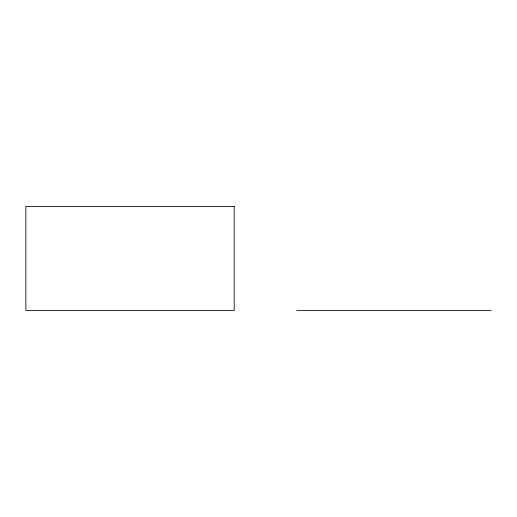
<?xml version="1.0" encoding="UTF-8"?>
<svg xmlns="http://www.w3.org/2000/svg" width="517" height="517" viewBox="0 0 517 517"><rect width="100%" height="100%" fill="white"/><g stroke="black" fill="none" stroke-linecap="round" stroke-linejoin="round"><path stroke-width="0.78" d="M296.706 310.588L491.15 310.588M234.201 206.412L25.85 206.412L25.85 310.588L234.201 310.588L234.201 206.412"/></g></svg>
